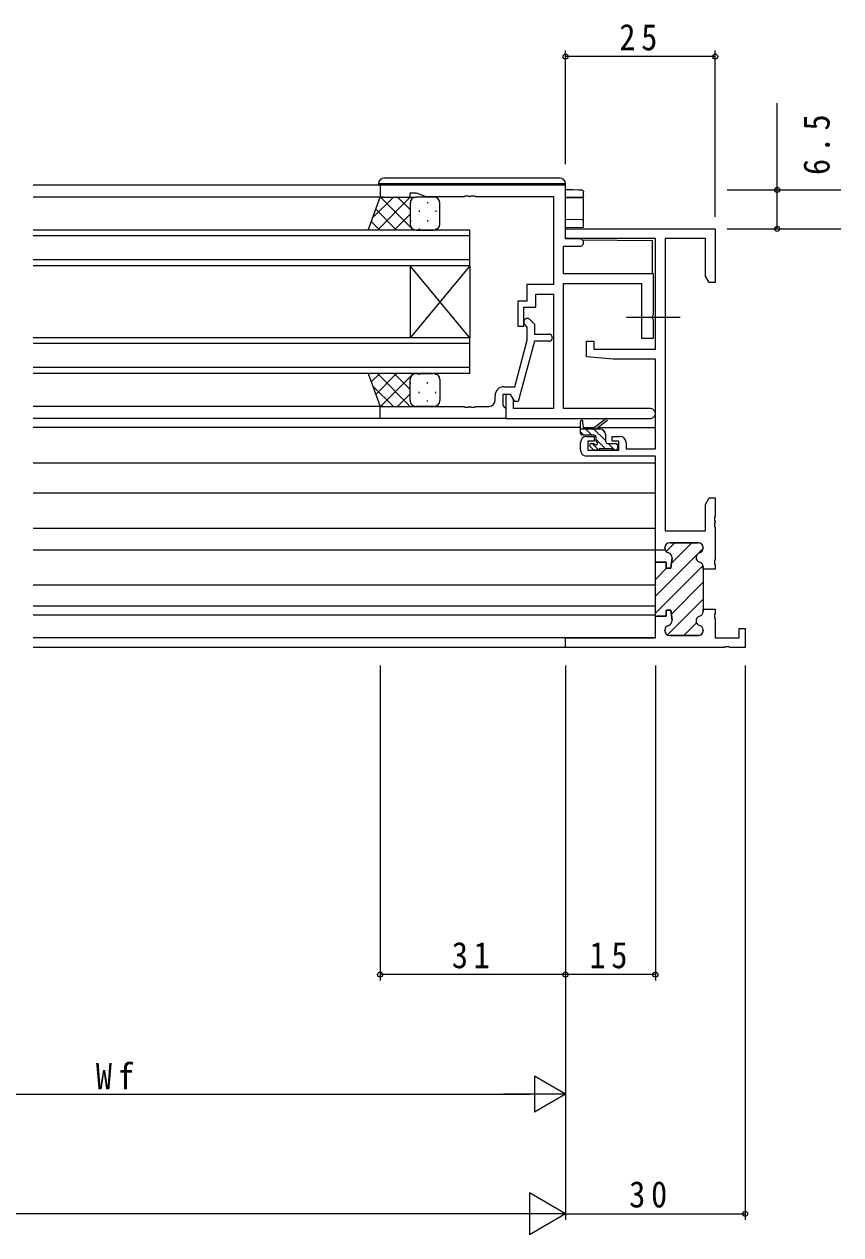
# Model space of a CAD drawing. Units: millimetres, scale not verified. Extents: x -594 to 539, y -420 to 386.
# Drawn here: x 128.2 to 264.7, y -231.4 to -28.9 of the extents above; entities that cross this region are included whole.
import ezdxf

# ---------------------------------------------------------------- set-up
doc = ezdxf.new("R2010")
doc.units = ezdxf.units.MM
doc.header["$LTSCALE"] = 2
doc.linetypes.add('CHAIN2', pattern=[12, 9, -1, 1, -1])
for name, color, linetype, lineweight in [('0-3_YKK_11', 7, 'Continuous', 9), ('0-4_YKK_12', 2, 'Continuous', 9), ('0-5_YKK_13', 4, 'Continuous', 9), ('0-7_YKK_D', 6, 'Continuous', 9)]:
    doc.layers.add(name, color=color, linetype=linetype, lineweight=lineweight)
doc.styles.add('ＭＳ ゴシック', font='')
doc.styles.get('ＭＳ ゴシック').set_extended_font_data('MS Gothic')

msp = doc.modelspace()

# ---------------------------------------------------------------- linework, layer by layer
at = {"layer": '0-3_YKK_11'}
for p, q in [((187.672, -55.856), (187.672, -57.856)), ((218.672, -55.856), (187.672, -55.856)), ((218.672, -64.856), (218.672, -55.856)), ((187.672, -57.856), (192.672, -57.856)), ((192.672, -57.156), (193.672, -57.156)), ((192.672, -57.856), (192.672, -57.156)), ((193.672, -57.156), (195.321, -57.756)), ((195.321, -57.756), (201.714, -57.756)), ((201.714, -57.756), (201.897, -57.636)), ((201.897, -57.636), (202.447, -57.636)), ((202.447, -57.636), (202.63, -57.756)), ((202.63, -57.756), (202.714, -57.756)), ((202.714, -57.756), (202.897, -57.636)), ((202.897, -57.636), (203.447, -57.636)), ((203.447, -57.636), (203.63, -57.756)), ((203.63, -57.756), (216.672, -57.756)), ((216.672, -57.756), (216.672, -72.456)), ((218.672, -63.156), (243.672, -63.156)), ((218.672, -64.786), (218.672, -63.156)), ((243.672, -63.156), (243.672, -72.156)), ((218.302, -66.056), (221.072, -66.056)), ((218.302, -70.656), (218.302, -66.056)), ((233.672, -64.786), (218.672, -64.786)), ((221.072, -64.856), (218.672, -64.856)), ((233.672, -83.256), (233.672, -64.786)), ((242.042, -64.786), (235.302, -64.786)), ((235.302, -64.786), (235.302, -113.656)), ((242.042, -71.065), (242.042, -64.786)), ((233.372, -70.656), (218.302, -70.656)), ((233.372, -77.498), (233.372, -70.656)), ((212.172, -72.456), (212.172, -75.256)), ((216.672, -72.456), (212.172, -72.456)), ((218.302, -72.286), (231.372, -72.286)), ((218.302, -93.226), (218.302, -72.286)), ((231.372, -72.286), (231.372, -81.456)), ((242.672, -72.156), (242.042, -71.065)), ((243.672, -72.156), (242.672, -72.156)), ((213.672, -74.086), (216.672, -74.086)), ((213.672, -76.256), (213.672, -74.086)), ((216.672, -74.086), (216.672, -93.226)), ((210.672, -75.256), (210.672, -79.456)), ((212.172, -75.256), (210.672, -75.256)), ((211.672, -76.256), (213.672, -76.256)), ((211.672, -79.456), (211.672, -76.256)), ((212.696, -78.332), (213.472, -79.108)), ((233.252, -77.681), (233.372, -77.498)), ((233.252, -78.231), (233.252, -77.681)), ((233.372, -78.415), (233.252, -78.231)), ((233.372, -81.456), (233.372, -78.415)), ((210.672, -79.456), (211.672, -79.456)), ((212.272, -79.605), (211.848, -79.181)), ((212.272, -81.795), (212.272, -79.605)), ((213.472, -79.108), (213.472, -80.756)), ((213.472, -80.756), (215.872, -80.756)), ((210.192, -89.556), (212.272, -81.795)), ((213.471, -81.956), (210.765, -92.056)), ((215.872, -81.956), (213.471, -81.956)), ((222.172, -81.956), (223.372, -81.956)), ((222.172, -84.563), (222.172, -81.956)), ((223.372, -81.956), (223.372, -83.256)), ((231.372, -81.456), (233.372, -81.456)), ((226.672, -84.956), (222.172, -84.563)), ((223.372, -83.256), (233.672, -83.256)), ((233.672, -84.956), (226.672, -84.956)), ((233.672, -99.956), (233.672, -84.956)), ((206.872, -91.856), (206.872, -91.056)), ((208.172, -90.856), (208.172, -92.656)), ((209.472, -90.856), (208.172, -90.856)), ((208.372, -89.556), (210.192, -89.556)), ((208.672, -90.856), (208.672, -94.856)), ((209.472, -90.856), (208.672, -90.856)), ((210.165, -92.056), (209.472, -90.856)), ((209.972, -91.722), (209.472, -90.856)), ((187.672, -92.856), (201.714, -92.856)), ((187.672, -94.856), (187.672, -92.856)), ((201.714, -92.856), (201.897, -92.976)), ((201.897, -92.976), (202.447, -92.976)), ((202.447, -92.976), (202.63, -92.856)), ((202.63, -92.856), (202.714, -92.856)), ((202.714, -92.856), (202.897, -92.976)), ((202.897, -92.976), (203.447, -92.976)), ((203.447, -92.976), (203.63, -92.856)), ((203.63, -92.856), (205.872, -92.856)), ((208.172, -92.656), (208.372, -92.856)), ((208.372, -92.856), (208.672, -93.156)), ((209.972, -93.226), (209.972, -91.722)), ((210.765, -92.056), (210.165, -92.056)), ((208.672, -94.856), (187.672, -94.856)), ((208.672, -93.156), (208.672, -94.856)), ((208.672, -94.856), (232.857, -94.856)), ((216.672, -93.226), (209.972, -93.226)), ((232.857, -93.226), (218.302, -93.226)), ((221.172, -100.156), (221.172, -98.856)), ((222.172, -97.856), (223.472, -97.856)), ((222.372, -98.656), (222.372, -100.156)), ((223.472, -98.656), (222.372, -98.656)), ((223.472, -97.856), (223.472, -98.656)), ((226.472, -97.856), (227.772, -97.856)), ((226.472, -98.656), (226.472, -97.856)), ((227.572, -98.656), (226.472, -98.656)), ((227.572, -100.156), (227.572, -98.656)), ((228.772, -98.856), (228.772, -99.956)), ((233.672, -101.156), (222.172, -101.156)), ((222.372, -100.156), (227.572, -100.156)), ((228.772, -99.956), (233.672, -99.956)), ((233.672, -118.906), (233.672, -101.156)), ((242.042, -109.248), (242.672, -108.156)), ((242.042, -113.656), (242.042, -109.248)), ((242.672, -108.156), (243.672, -108.156)), ((243.672, -108.156), (243.672, -111.198)), ((243.672, -111.198), (243.552, -111.381)), ((243.552, -111.381), (243.552, -111.931)), ((243.552, -111.931), (243.672, -112.115)), ((243.672, -112.198), (243.552, -112.381)), ((243.552, -112.381), (243.552, -112.931)), ((243.552, -112.931), (243.672, -113.115)), ((243.672, -112.115), (243.672, -112.198)), ((243.672, -113.115), (243.672, -118.448)), ((235.302, -113.656), (242.042, -113.656)), ((235.272, -116.557), (235.272, -116.456)), ((235.272, -116.456), (235.272, -116.557)), ((235.496, -117.112), (236.951, -115.656)), ((236.072, -115.656), (240.872, -115.656)), ((240.872, -115.656), (236.072, -115.656)), ((236.368, -119.069), (239.78, -115.656)), ((240.814, -117.451), (241.671, -116.593)), ((241.672, -116.456), (241.672, -116.557)), ((241.672, -116.557), (241.672, -116.456)), ((233.672, -124.592), (240.617, -117.648)), ((233.672, -118.936), (233.775, -118.833)), ((233.672, -118.906), (235.472, -118.906)), ((233.672, -128.206), (233.672, -118.906)), ((233.672, -128.206), (233.672, -118.906)), ((235.472, -118.906), (233.672, -118.906)), ((235.472, -118.906), (235.472, -119.906)), ((235.472, -119.906), (235.472, -118.906)), ((236.272, -119.906), (236.467, -118.197)), ((236.467, -118.197), (236.272, -119.906)), ((243.672, -118.448), (243.552, -118.631)), ((243.552, -118.631), (243.552, -119.181)), ((243.552, -119.181), (243.672, -119.365)), ((243.672, -119.365), (243.672, -120.056)), ((233.672, -127.421), (241.645, -119.448)), ((233.672, -121.764), (235.591, -119.845)), ((235.472, -119.906), (236.272, -119.906)), ((236.272, -119.906), (235.472, -119.906)), ((241.672, -119.656), (241.672, -120.056)), ((241.672, -120.056), (241.672, -119.656)), ((241.672, -120.056), (241.672, -126.756)), ((243.672, -120.056), (241.672, -120.056)), ((236.348, -127.573), (241.672, -122.249)), ((235.69, -131.059), (241.672, -125.078)), ((235.472, -126.906), (235.472, -127.906)), ((236.272, -126.906), (235.472, -126.906)), ((235.472, -126.906), (236.272, -126.906)), ((235.472, -127.906), (235.472, -126.906)), ((236.467, -128.616), (236.272, -126.906)), ((236.272, -126.906), (236.467, -128.616)), ((241.672, -126.756), (241.672, -127.157)), ((241.672, -126.756), (243.672, -126.756)), ((241.672, -127.157), (241.672, -126.756)), ((243.672, -127.448), (243.552, -127.631)), ((243.672, -126.756), (243.672, -127.448)), ((233.672, -127.906), (235.472, -127.906)), ((233.672, -131.526), (233.672, -127.906)), ((235.472, -127.906), (233.972, -127.906)), ((238.422, -131.156), (240.543, -129.035)), ((243.552, -127.631), (243.552, -128.181)), ((243.552, -128.181), (243.672, -128.365)), ((243.672, -128.365), (243.672, -131.526)), ((218.672, -131.526), (233.672, -131.526)), ((218.672, -133.156), (218.672, -131.526)), ((235.272, -130.356), (235.272, -130.256)), ((235.272, -130.256), (235.272, -130.356)), ((240.872, -131.156), (236.072, -131.156)), ((236.072, -131.156), (240.872, -131.156)), ((241.672, -130.256), (241.672, -130.356)), ((241.672, -130.356), (241.672, -130.256)), ((243.672, -131.526), (247.672, -131.526)), ((247.672, -129.956), (248.672, -129.956)), ((247.672, -131.526), (247.672, -129.956)), ((248.672, -129.956), (248.672, -133.156)), ((245.214, -133.156), (218.672, -133.156)), ((245.214, -133.156), (218.672, -133.156)), ((245.397, -133.036), (245.214, -133.156)), ((245.947, -133.036), (245.397, -133.036)), ((246.13, -133.156), (245.947, -133.036)), ((248.672, -133.156), (246.13, -133.156))]:
    msp.add_line(p, q, dxfattribs=at)
for centre, radius, start, end in [((221.072, -65.456), 0.6, 269.99998, 90), ((212.272, -78.756), 0.6, 44.99998, 225), ((215.872, -81.356), 0.6, 269.99998, 90), ((208.372, -91.056), 1.5, 90, 179.99998), ((205.872, -91.856), 1, 270, 359.99998), ((232.857, -94.041), 0.815, 269.99998, 90), ((222.172, -98.856), 1, 90, 179.99998), ((227.772, -98.856), 1, 0, 89.99998), ((222.172, -100.156), 1, 180, 269.99998), ((236.072, -116.456), 0.8, 90, 179.99998), ((236.072, -116.456), 0.8, 90, 179.99998), ((236.072, -116.557), 0.8, 180.00002, 255.52251), ((236.072, -116.557), 0.8, 180.00002, 255.52251), ((235.672, -118.106), 0.8, 353.49696, 75.52246), ((235.672, -118.106), 0.8, 353.49696, 75.52246), ((241.272, -118.106), 0.8, 104.47751, 255.52248), ((241.272, -118.106), 0.8, 104.47751, 255.52248), ((240.872, -116.456), 0.8, 0, 89.99998), ((240.872, -116.456), 0.8, 0, 89.99998), ((240.872, -116.557), 0.8, 284.47748, 359.99997), ((240.872, -116.557), 0.8, 284.47748, 359.99997), ((240.872, -119.656), 0.8, 0.00002, 75.52251), ((240.872, -119.656), 0.8, 0.00002, 75.52251), ((240.872, -127.157), 0.8, 284.47748, 359.99997), ((240.872, -127.157), 0.8, 284.47748, 359.99997), ((236.072, -130.256), 0.8, 104.47748, 179.99997), ((236.072, -130.256), 0.8, 104.47748, 179.99997), ((235.672, -128.706), 0.8, 284.47752, 6.50302), ((235.672, -128.706), 0.8, 284.47752, 6.50302), ((241.272, -128.706), 0.8, 104.47751, 255.52248), ((241.272, -128.706), 0.8, 104.47751, 255.52248), ((240.872, -130.256), 0.8, 0.00002, 75.52251), ((240.872, -130.256), 0.8, 0.00002, 75.52251), ((236.072, -130.356), 0.8, 180, 269.99998), ((236.072, -130.356), 0.8, 180, 269.99998), ((240.872, -130.356), 0.8, 270, 359.99998), ((240.872, -130.356), 0.8, 270, 359.99998)]:
    msp.add_arc(centre, radius, start, end, dxfattribs=at)
at = {"layer": '0-4_YKK_12'}
for p, q in [((187.972, -55.856), (129.672, -55.856)), ((188.172, -57.856), (129.672, -57.856)), ((202.672, -63.356), (129.672, -63.356)), ((202.672, -64.356), (129.672, -64.356)), ((202.672, -69.356), (202.672, -63.356)), ((202.672, -68.356), (129.672, -68.356)), ((202.672, -69.356), (129.672, -69.356)), ((202.672, -81.356), (192.672, -69.356)), ((202.672, -69.356), (192.672, -81.356)), ((192.672, -69.356), (192.672, -81.356)), ((202.672, -69.356), (202.672, -81.356)), ((202.672, -81.356), (129.672, -81.356)), ((202.672, -82.356), (129.672, -82.356)), ((202.672, -87.356), (202.672, -81.356)), ((202.672, -86.356), (129.672, -86.356)), ((202.672, -87.356), (129.672, -87.356)), ((188.172, -92.856), (129.672, -92.856)), ((187.972, -94.856), (129.672, -94.856)), ((221.172, -96.356), (129.672, -96.356)), ((221.618, -96.356), (223.468, -96.356)), ((224.062, -96.356), (233.672, -96.356)), ((233.672, -102.356), (129.672, -102.356)), ((233.672, -107.356), (129.672, -107.356)), ((233.672, -113.244), (129.672, -113.244)), ((235.336, -116.869), (129.672, -116.869)), ((233.672, -122.756), (129.672, -122.756)), ((233.672, -127.756), (129.672, -127.756)), ((233.372, -131.526), (129.672, -131.526)), ((218.972, -133.156), (129.672, -133.156))]:
    msp.add_line(p, q, dxfattribs=at)
at = {"layer": '0-5_YKK_13'}
for p, q in [((187.372, -55.656), (187.372, -55.856)), ((188.372, -54.656), (217.672, -54.656)), ((218.672, -55.656), (218.172, -55.656)), ((218.672, -56.58), (218.672, -55.656)), ((218.725, -56.562), (218.672, -56.561)), ((185.672, -63.356), (187.672, -57.856)), ((189.876, -57.856), (186.413, -61.319)), ((192.704, -57.856), (187.204, -63.356)), ((187.672, -57.856), (193.672, -57.856)), ((193.252, -63.356), (187.752, -57.856)), ((192.672, -59.948), (190.58, -57.856)), ((192.762, -58.676), (192.762, -58.876)), ((193.437, -57.884), (193.409, -57.856)), ((196.672, -57.856), (193.672, -57.856)), ((195.592, -58.676), (195.592, -58.876)), ((218.672, -57.891), (218.725, -57.89)), ((221.672, -57.591), (221.672, -56.955)), ((190.424, -63.356), (186.939, -59.872)), ((192.672, -60.716), (190.032, -63.356)), ((192.672, -58.856), (192.672, -62.356)), ((192.672, -58.856), (192.672, -62.356)), ((194.177, -60.091), (194.177, -60.291)), ((197.007, -60.091), (197.007, -60.291)), ((197.672, -62.356), (197.672, -58.856)), ((187.595, -63.356), (186.185, -61.946)), ((192.762, -61.706), (192.762, -61.906)), ((195.592, -61.706), (195.592, -61.906)), ((218.701, -61.592), (218.672, -61.591)), ((221.377, -61.639), (218.701, -61.592)), ((193.672, -63.356), (185.672, -63.356)), ((193.066, -63.151), (192.861, -63.356)), ((193.672, -63.356), (196.672, -63.356)), ((194.177, -63.121), (194.177, -63.321)), ((197.007, -63.121), (197.007, -63.298)), ((218.672, -62.951), (218.698, -62.951)), ((221.441, -64.983), (233.172, -65.086)), ((233.172, -70.212), (233.172, -65.086)), ((233.172, -70.673), (233.172, -70.212)), ((185.672, -87.356), (187.672, -92.856)), ((193.672, -87.356), (185.672, -87.356)), ((187.595, -87.356), (186.185, -88.766)), ((190.424, -87.356), (186.939, -90.841)), ((192.704, -92.856), (187.204, -87.356)), ((193.252, -87.356), (187.752, -92.856)), ((192.672, -89.996), (190.032, -87.356)), ((192.672, -91.856), (192.672, -88.356)), ((192.672, -91.856), (192.672, -88.356)), ((192.762, -89.006), (192.762, -88.806)), ((193.066, -87.561), (192.861, -87.356)), ((193.672, -87.356), (196.672, -87.356)), ((194.177, -87.591), (194.177, -87.391)), ((195.592, -89.006), (195.592, -88.806)), ((197.007, -87.591), (197.007, -87.414)), ((197.672, -88.356), (197.672, -91.856)), ((189.876, -92.856), (186.413, -89.394)), ((192.672, -90.764), (190.58, -92.856)), ((194.177, -90.621), (194.177, -90.421)), ((197.007, -90.621), (197.007, -90.421)), ((187.672, -92.856), (193.672, -92.856)), ((192.762, -92.036), (192.762, -91.836)), ((193.437, -92.828), (193.409, -92.856)), ((196.672, -92.856), (193.672, -92.856)), ((195.592, -92.036), (195.592, -91.836)), ((223.072, -96.656), (225.29, -94.974)), ((221.172, -97.356), (221.172, -95.357)), ((224.372, -96.656), (221.172, -96.656)), ((221.711, -97.656), (221.172, -97.117)), ((221.472, -95.53), (221.671, -96.656)), ((223.058, -97.656), (222.058, -96.656)), ((225.372, -98.623), (223.405, -96.656)), ((223.672, -96.656), (225.492, -95.255)), ((225.216, -97.12), (224.908, -96.812)), ((223.472, -97.656), (221.472, -97.656)), ((222.972, -99.056), (223.311, -99.056)), ((224.18, -100.125), (223.111, -99.056)), ((223.772, -98.595), (223.772, -97.956)), ((225.358, -99.956), (223.772, -98.37)), ((225.372, -98.756), (225.372, -97.656)), ((225.672, -99.056), (227.072, -99.056)), ((226.905, -100.156), (225.805, -99.056)), ((227.356, -99.26), (227.168, -99.072)), ((223.26, -100.069), (222.76, -99.569)), ((224.072, -100.156), (223.472, -100.156)), ((226.372, -99.956), (224.272, -99.956)), ((227.072, -100.156), (226.572, -100.156)), ((227.372, -99.356), (227.372, -99.856)), ((233.672, -126.256), (129.672, -126.256))]:
    msp.add_line(p, q, dxfattribs=at)
at = {"layer": '0-5_YKK_13', "linetype": 'CHAIN2'}
msp.add_line((237.802, -77.956), (228.872, -77.956), dxfattribs=at)
at = {"layer": '0-5_YKK_13'}
for points in [[(218.172, -55.656), (187.872, -55.656), (187.372, -55.656)], [(218.725, -56.562), (219.902, -56.588), (220.832, -56.617), (221.327, -56.645)], [(221.353, -56.647), (221.375, -56.649), (221.416, -56.656), (221.445, -56.662), (221.477, -56.673), (221.517, -56.692), (221.565, -56.725), (221.614, -56.777), (221.653, -56.848), (221.671, -56.932), (221.672, -56.955)], [(221.672, -57.681), (221.586, -57.884), (221.377, -57.971), (218.672, -58.017)], [(218.725, -57.89), (219.961, -57.874), (220.91, -57.873), (221.358, -57.886)], [(221.358, -57.886), (221.373, -57.888), (221.377, -57.891)], [(221.672, -61.939), (221.672, -57.681), (221.672, -57.591)], [(218.698, -62.951), (221.672, -62.899), (221.672, -61.939)]]:
    msp.add_lwpolyline(points, dxfattribs=at)
for centre, radius, start, end in [((188.372, -55.656), 1, 90, 180), ((217.672, -55.656), 1, 0, 90), ((193.672, -58.856), 1, 90.00009, 180.00009), ((193.672, -58.856), 1, 90.00009, 180.00009), ((196.672, -58.856), 1, 0.00009, 90.00009), ((221.372, -57.591), 0.3, 270.99553, 359.99573), ((193.672, -62.356), 1, 180.00009, 270.00009), ((193.672, -62.356), 1, 180.00009, 270.00009), ((196.672, -62.356), 1, 270.00009, 0.00009), ((221.372, -61.939), 0.3, 0, 89), ((193.672, -88.356), 1, 89.99989, 179.99989), ((193.672, -88.356), 1, 89.99989, 179.99989), ((196.672, -88.356), 1, 359.99989, 89.99989), ((193.672, -91.856), 1, 179.99989, 269.99989), ((193.672, -91.856), 1, 179.99989, 269.99989), ((196.672, -91.856), 1, 269.99989, 359.99989), ((225.472, -95.056), 0.2, 275.58287, 155.58287), ((221.372, -95.357), 0.2, 300, 180), ((224.372, -97.656), 1, 0, 90), ((221.472, -97.356), 0.3, 180, 270), ((222.972, -99.356), 0.3, 90, 225), ((223.311, -99.356), 0.3, 33.05573, 90), ((223.472, -97.956), 0.3, 0, 90), ((223.772, -99.056), 0.25, 213.05573, 56.94426), ((224.072, -98.595), 0.3, 180, 236.94426), ((225.672, -98.756), 0.3, 180, 270), ((227.072, -99.356), 0.3, 0, 90), ((223.472, -99.856), 0.3, 225, 270), ((224.072, -99.956), 0.2, 270, 0), ((226.572, -99.956), 0.2, 180, 270), ((227.072, -99.856), 0.3, 270, 0)]:
    msp.add_arc(centre, radius, start, end, dxfattribs=at)
at = {"layer": '0-7_YKK_D'}
for p, q in [((218.672, -52.369), (218.672, -33.369)), ((243.672, -34.369), (218.672, -34.369)), ((243.672, -61.156), (243.672, -33.369)), ((254.048, -56.656), (254.048, -42.156)), ((245.672, -56.656), (264.672, -56.656)), ((254.048, -63.156), (254.048, -56.656)), ((245.672, -63.156), (264.672, -63.156)), ((187.672, -136.156), (187.672, -188.854)), ((218.672, -136.156), (218.672, -228.854)), ((218.672, -136.156), (218.672, -228.854)), ((218.672, -136.156), (218.672, -188.854)), ((218.672, -136.156), (218.672, -188.854)), ((233.672, -136.156), (233.672, -188.854)), ((248.672, -136.156), (248.672, -228.854)), ((218.672, -187.854), (187.672, -187.854)), ((233.672, -187.854), (218.672, -187.854)), ((218.672, -190.854), (218.672, -208.854)), ((213.476, -204.854), (213.476, -210.854)), ((218.672, -207.854), (213.476, -204.854)), ((74.672, -207.854), (212.672, -207.854)), ((218.672, -207.854), (208.28, -207.854)), ((218.672, -207.854), (213.476, -210.854)), ((212.61, -224.354), (212.61, -231.354)), ((218.672, -227.854), (212.61, -224.354)), ((211.672, -227.854), (-114.328, -227.854)), ((218.672, -227.854), (206.548, -227.854)), ((218.672, -227.854), (212.61, -231.354)), ((218.672, -227.854), (248.672, -227.854))]:
    msp.add_line(p, q, dxfattribs=at)
for centre in [(218.672, -34.369), (243.672, -34.369), (254.048, -56.656), (254.048, -63.156), (187.672, -187.854), (218.672, -187.854), (218.672, -187.854), (233.672, -187.854), (248.672, -227.854)]:
    msp.add_circle(centre, 0.425, dxfattribs=at)

# ---------------------------------------------------------------- texts
at = {"layer": '0-7_YKK_D', "color": 7, "char_height": 4.399, "attachment_point": 7, "style": 'ＭＳ ゴシック'}
for s, insert in [('\\T1.36;\\W0.9;25', (227.652, -33.369)), ('\\T1.36;\\W0.9;31', (199.652, -186.854)), ('\\T1.36;\\W0.9;15', (222.652, -186.854)), ('\\T1.36;\\W0.9;Wf', (140.152, -207.054)), ('\\T1.36;\\W0.9;30', (229.302, -226.854))]:
    msp.add_mtext(s, dxfattribs=dict(at, insert=insert))
at = {"layer": '0-7_YKK_D', "color": 7, "insert": (262.872, -54.156), "char_height": 4.399, "attachment_point": 7, "rotation": 90, "style": 'ＭＳ ゴシック'}
msp.add_mtext('\\T1.38;\\W0.9;6.5', dxfattribs=at)

doc.saveas('drawing.dxf')
